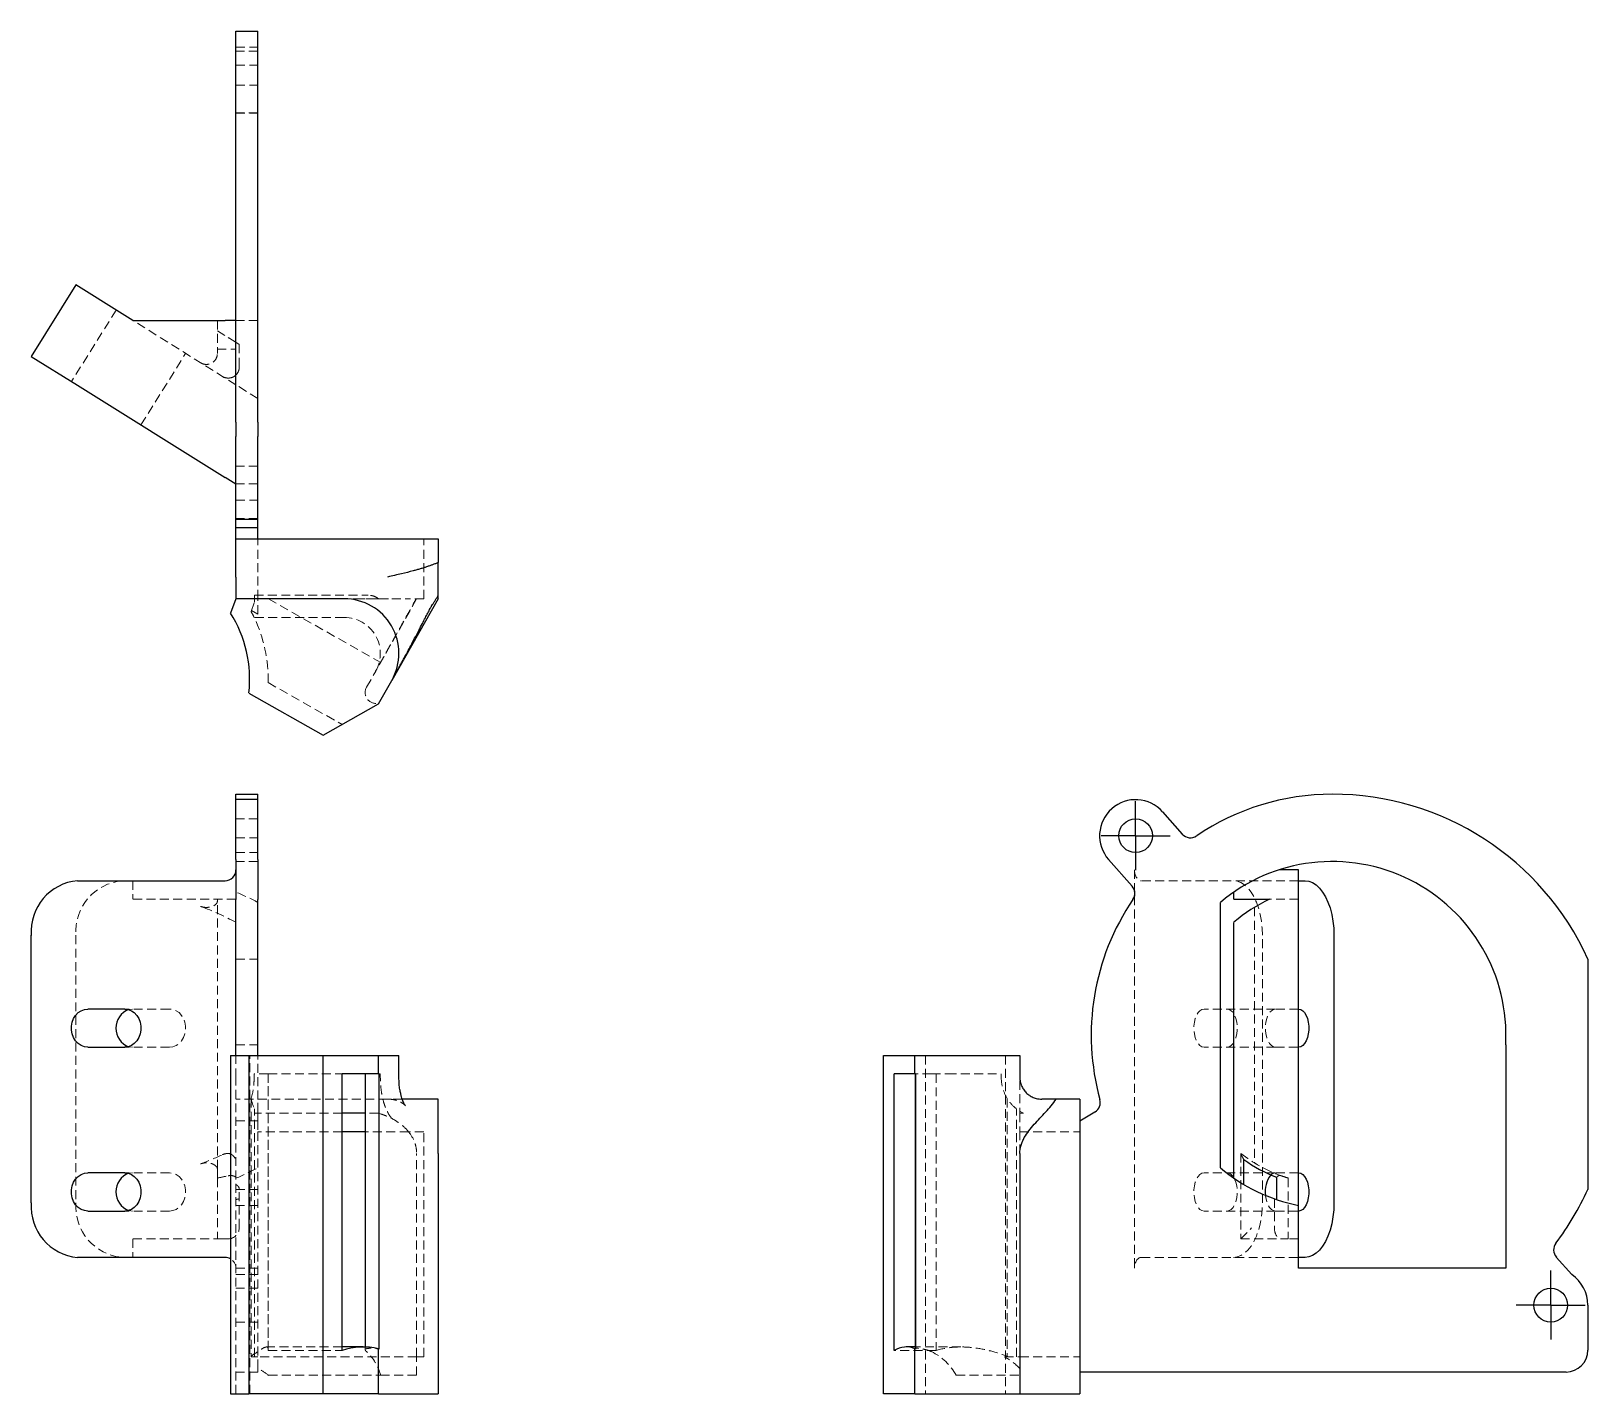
# Model space of a CAD drawing. Header units: millimetres. Extents: x 52 to 273, y 14 to 208.
import ezdxf

# ---------------------------------------------------------------- set-up
doc = ezdxf.new("R2010")
doc.units = ezdxf.units.MM
doc.linetypes.add('HIDDEN', pattern=[1.905, 1.27, -0.635])
doc.layers.add('10', color=7, linetype='Continuous')

# ---------------------------------------------------------------- blocks, each defined once
blk = doc.blocks.new('SW_CENTERMARKSYMBOL_0')
at = {"layer": '10', "color": 0}
for p, q in [((0, 2.5), (0, 4.9)), ((0, 0), (0, 2.5)), ((-2.5, 0), (-4.9, 0)), ((0, 0), (-2.5, 0)), ((0, 0), (0, -2.5)), ((0, 0), (2.5, 0)), ((2.5, 0), (4.9, 0)), ((0, -2.5), (0, -4.9))]:
    blk.add_line(p, q, dxfattribs=at)
blk = doc.blocks.new('SW_CENTERMARKSYMBOL_1')
at = {"layer": '10', "color": 0}
for p, q in [((0, 2.5), (0, 4.9)), ((0, 0), (0, 2.5)), ((-2.5, 0), (-4.9, 0)), ((0, 0), (-2.5, 0)), ((0, 0), (0, -2.5)), ((0, 0), (2.5, 0)), ((2.5, 0), (4.9, 0)), ((0, -2.5), (0, -4.9))]:
    blk.add_line(p, q, dxfattribs=at)

msp = doc.modelspace()

# ---------------------------------------------------------------- linework, layer by layer
at = {"color": 7, "linetype": 'Continuous', "lineweight": 25}
for p, q in [((81.05, 208), (84.15, 208)), ((81.05, 171.71), (81.05, 208)), ((84.15, 171.71), (84.15, 208)), ((58.34, 171.95), (51.99, 161.79)), ((64.92, 167.84), (58.34, 171.95)), ((81.05, 152.45), (81.05, 171.71)), ((84.15, 152.45), (84.15, 171.71)), ((66.42, 166.9), (64.92, 167.84)), ((66.42, 166.9), (79.5, 166.9)), ((81.05, 166.9), (79.5, 166.9)), ((51.99, 161.79), (58.57, 157.68)), ((58.57, 157.68), (79.5, 144.6)), ((81.05, 152.45), (81.05, 150.42)), ((81.05, 147.62), (81.05, 150.42)), ((84.15, 152.45), (84.15, 150.42)), ((84.15, 147.62), (84.15, 150.42)), ((81.05, 138.67), (81.05, 147.62)), ((84.15, 138.67), (84.15, 147.62)), ((81.05, 143.63), (79.5, 144.6)), ((81.05, 138.67), (84.15, 138.67)), ((81.05, 137.48), (81.05, 138.67)), ((81.05, 137.48), (84.15, 137.48)), ((81.05, 135.88), (81.05, 137.48)), ((84.15, 137.48), (84.15, 138.67)), ((84.15, 135.88), (84.15, 137.48)), ((81.05, 135.88), (109.74, 135.88)), ((81.05, 130.45), (81.05, 135.88)), ((109.74, 135.88), (109.74, 132.5)), ((81.05, 130.45), (81.05, 127.34)), ((81.05, 127.34), (80.29, 125.33)), ((96.43, 127.34), (81.05, 127.34)), ((109.74, 127.34), (103.18, 115.77)), ((101.3, 112.45), (103.18, 115.77)), ((103.46, 116.25), (103.5, 116.33)), ((82.9, 113.97), (93.43, 108)), ((93.43, 108), (101.3, 112.45)), ((81.05, 99.6), (84.15, 99.6)), ((81.05, 98.82), (81.05, 99.6)), ((84.15, 98.82), (84.15, 99.6)), ((84.15, 98.82), (81.05, 98.82)), ((81.05, 90.31), (81.05, 98.82)), ((84.15, 90.31), (84.15, 98.82)), ((212.62, 97.09), (215.42, 93.92)), ((81.05, 90.31), (81.05, 86.53)), ((84.15, 90.31), (84.15, 86.53)), ((204.95, 90.31), (208.29, 86.53)), ((231.9, 88.85), (229.19, 88.85)), ((231.9, 41.18), (231.9, 88.85)), ((58.57, 87.3), (79.5, 87.3)), ((81.05, 86.53), (81.05, 85.89)), ((84.15, 86.53), (84.15, 84.63)), ((231.9, 87.3), (232.84, 87.3)), ((81.05, 85.89), (81.05, 85.11)), ((81.05, 85.11), (81.05, 84.63)), ((81.05, 62.49), (81.05, 84.63)), ((84.15, 62.49), (84.15, 84.63)), ((208.63, 85.89), (208.63, 85.11)), ((220.81, 84.23), (220.81, 46.51)), ((222.75, 84.67), (222.75, 85.7)), ((222.75, 84.67), (227.81, 84.67)), ((222.75, 45.03), (222.75, 81.39)), ((51.99, 41.55), (51.99, 79.55)), ((236.95, 79.55), (236.95, 41.55)), ((273, 76.16), (273, 43.46)), ((65.27, 69.08), (60.01, 69.08)), ((231.94, 69.08), (231.9, 69.08)), ((60.01, 63.65), (65.27, 63.65)), ((80.29, 62.49), (80.29, 14.4)), ((80.29, 62.49), (82.9, 62.49)), ((82.9, 62.49), (82.9, 14.4)), ((82.9, 62.49), (93.43, 62.49)), ((93.43, 14.4), (93.43, 62.49)), ((93.43, 62.49), (101.3, 62.49)), ((101.3, 59.85), (101.3, 62.49)), ((101.3, 62.49), (103.18, 62.49)), ((103.18, 62.49), (104.19, 62.49)), ((104.19, 59.38), (104.19, 62.49)), ((173, 14.4), (173, 62.49)), ((173, 62.49), (177.45, 62.49)), ((177.45, 59.85), (177.45, 62.49)), ((177.45, 62.49), (180.77, 62.49)), ((180.77, 62.49), (192.34, 62.49)), ((192.34, 62.49), (192.34, 59.38)), ((231.9, 63.65), (231.94, 63.65)), ((261.33, 63.97), (261.33, 32.24)), ((101.3, 59.85), (96.11, 59.85)), ((96.11, 20.57), (96.11, 59.85)), ((99.4, 59.85), (99.4, 21.07)), ((101.35, 59.85), (101.3, 59.85)), ((101.35, 59.85), (101.35, 20.78)), ((174.51, 20.57), (174.51, 59.85)), ((177.45, 59.85), (174.51, 59.85)), ((177.54, 59.85), (177.45, 59.85)), ((177.49, 59.85), (177.49, 20.84)), ((177.54, 59.85), (177.54, 20.78)), ((200.88, 56.28), (197.5, 56.28)), ((200.88, 56.28), (200.88, 14.4)), ((99.4, 54.27), (96.11, 54.27)), ((200.88, 53.18), (203.02, 54.46)), ((99.4, 51.63), (96.11, 51.63)), ((109.74, 48.55), (109.74, 14.4)), ((192.34, 48.55), (192.34, 14.4)), ((224.15, 44.14), (224.15, 47.68)), ((65.27, 45.81), (60.01, 45.81)), ((228.79, 45.17), (228.79, 42.01)), ((231.94, 45.81), (231.9, 45.81)), ((60.01, 40.38), (65.27, 40.38)), ((231.9, 32.24), (231.9, 41.18)), ((231.9, 40.38), (231.94, 40.38)), ((79.5, 33.79), (58.57, 33.79)), ((232.84, 33.79), (231.9, 33.79)), ((270.72, 31.35), (268.52, 33.83)), ((261.33, 32.24), (231.9, 32.24)), ((273, 27.01), (273, 20.61)), ((99.1, 21.07), (96.11, 21.07)), ((101.3, 14.4), (101.3, 20.8)), ((177.49, 21.07), (176.21, 21.07)), ((177.45, 14.4), (177.45, 20.8)), ((177.5, 20.84), (177.54, 20.78)), ((269.9, 17.51), (200.88, 17.51)), ((80.29, 14.4), (82.9, 14.4)), ((93.43, 14.4), (82.9, 14.4)), ((101.3, 14.4), (93.43, 14.4)), ((101.3, 14.4), (109.74, 14.4)), ((177.45, 14.4), (173, 14.4)), ((177.45, 14.4), (192.34, 14.4)), ((192.34, 14.4), (200.88, 14.4))]:
    msp.add_line(p, q, dxfattribs=at)
at = {"color": 7, "linetype": 'HIDDEN', "lineweight": 18}
for p, q in [((81.05, 205.72), (84.15, 205.72)), ((84.15, 205.13), (81.05, 205.13)), ((81.05, 203.14), (84.15, 203.14)), ((81.05, 200.32), (84.15, 200.32)), ((84.15, 196.37), (81.05, 196.37)), ((81.05, 196.33), (84.15, 196.33)), ((64.05, 168.38), (57.7, 158.22)), ((81.05, 157.75), (66.42, 166.9)), ((78.41, 166.9), (78.41, 162.81)), ((84.15, 166.9), (81.05, 166.9)), ((78.41, 165.44), (79.96, 164.47)), ((81.05, 163.79), (81.52, 163.5)), ((67.57, 152.06), (73.91, 162.21)), ((78.41, 162.81), (81.05, 162.81)), ((78.41, 162.81), (78.41, 162.2)), ((81.52, 163.5), (81.52, 160.26)), ((84.15, 155.81), (81.05, 157.75)), ((84.15, 146.19), (81.05, 146.19)), ((84.15, 143.68), (81.05, 143.68)), ((81.05, 141.38), (84.15, 141.38)), ((84.15, 138.78), (81.05, 138.78)), ((84.15, 127.34), (84.15, 135.88)), ((107.73, 127.34), (107.73, 135.88)), ((83.2, 125.57), (83.69, 126.87)), ((83.69, 127.85), (99.81, 127.85)), ((83.69, 127.85), (83.69, 126.87)), ((101.29, 127.34), (83.69, 127.34)), ((84.15, 125.16), (84.15, 127.34)), ((85.67, 127.34), (101.6, 118.32)), ((102.71, 127.34), (96.43, 127.34)), ((106.71, 127.34), (100.89, 117.07)), ((107.73, 127.34), (105.57, 127.34)), ((84.15, 125.16), (83.24, 125.68)), ((96.43, 124.71), (83.63, 124.71)), ((85.63, 115.45), (96.11, 109.51)), ((99.6, 114.8), (100.89, 117.07)), ((84.15, 96.11), (81.05, 96.11)), ((81.05, 93.4), (84.15, 93.4)), ((81.05, 91.3), (84.15, 91.3)), ((84.15, 90.03), (81.05, 90.03)), ((208.63, 88.85), (208.63, 85.89)), ((66.42, 87.3), (66.42, 84.67)), ((231.9, 87.3), (209.6, 87.3)), ((231.9, 87.3), (231.9, 87.3)), ((81.05, 84.67), (66.42, 84.67)), ((78.41, 84.67), (78.41, 84.37)), ((78.41, 46.36), (78.41, 84.37)), ((208.63, 85.11), (208.63, 32.24)), ((231.9, 84.67), (227.81, 84.67)), ((231.9, 84.67), (231.9, 84.67)), ((225.65, 83.52), (225.65, 47.21)), ((58.34, 79.55), (58.34, 41.55)), ((226.79, 41.55), (226.79, 79.55)), ((81.05, 76.16), (84.15, 76.16)), ((71.61, 69.08), (65.27, 69.08)), ((228.65, 69.08), (218.5, 69.08)), ((231.9, 69.08), (228.65, 69.08)), ((71.61, 63.65), (65.27, 63.65)), ((81.05, 63.97), (84.15, 63.97)), ((81.05, 59.38), (81.05, 62.49)), ((83, 14.4), (83, 62.49)), ((84.15, 56.21), (84.15, 62.49)), ((178.97, 62.49), (178.97, 14.4)), ((190.33, 62.49), (190.33, 14.4)), ((228.65, 63.65), (218.5, 63.65)), ((228.65, 63.65), (231.9, 63.65)), ((261.33, 63.97), (261.33, 63.97)), ((83.63, 59.85), (83.63, 59.38)), ((85.63, 59.85), (83.63, 59.85)), ((85.63, 59.85), (96.11, 59.85)), ((85.63, 59.85), (85.63, 20.57)), ((85.64, 20.66), (85.64, 59.85)), ((101.35, 59.85), (101.55, 59.85)), ((101.55, 59.38), (101.55, 59.85)), ((179.8, 59.85), (177.54, 59.85)), ((179.8, 59.85), (182.07, 59.85)), ((180.45, 59.85), (180.45, 20.57)), ((182.07, 59.85), (189.71, 59.85)), ((189.71, 59.38), (189.71, 59.85)), ((81.05, 14.4), (81.05, 59.38)), ((192.34, 53.79), (192.34, 59.38)), ((102.59, 56.28), (81.05, 56.28)), ((83.2, 56.37), (83.2, 19.75)), ((84.15, 54.46), (84.15, 56.21)), ((190.57, 56.37), (190.57, 19.75)), ((81.05, 53.18), (84.15, 53.18)), ((83.69, 19.68), (83.69, 54.9)), ((96.11, 54.27), (83.69, 54.27)), ((84.15, 53.18), (84.15, 54.46)), ((84.15, 53.18), (84.15, 51.63)), ((101.29, 54.27), (99.4, 54.27)), ((191.87, 19.68), (191.87, 54.9)), ((96.11, 51.63), (84.15, 51.63)), ((84.15, 51.63), (84.15, 19.68)), ((105.57, 51.63), (99.4, 51.63)), ((107.73, 51.63), (105.57, 51.63)), ((107.73, 19.68), (107.73, 51.63)), ((192.34, 51.63), (200.88, 51.63)), ((192.34, 48.55), (192.34, 51.63)), ((106.71, 19.68), (106.71, 48.54)), ((223.71, 48.56), (223.71, 36.43)), ((71.61, 45.81), (65.27, 45.81)), ((78.41, 46.36), (78.41, 45.06)), ((78.41, 45.06), (78.41, 36.43)), ((228.65, 45.81), (218.5, 45.81)), ((231.9, 45.81), (228.65, 45.81)), ((230.44, 45.06), (230.44, 36.43)), ((81.05, 43.46), (84.15, 43.46)), ((81.52, 37.98), (81.52, 43.52)), ((228.5, 42.11), (228.5, 37.98)), ((71.61, 40.38), (65.27, 40.38)), ((84.15, 41.18), (81.05, 41.18)), ((228.65, 40.38), (218.5, 40.38)), ((228.65, 40.38), (231.9, 40.38)), ((231.9, 41.18), (231.9, 41.18)), ((223.71, 36.43), (225.26, 37.98)), ((79.14, 36.43), (66.42, 36.43)), ((66.42, 36.43), (66.42, 33.79)), ((79.14, 36.43), (79.96, 36.43)), ((223.71, 36.43), (229.47, 36.43)), ((229.47, 36.43), (230.44, 36.43)), ((231.9, 36.43), (230.44, 36.43)), ((231.9, 36.43), (231.9, 36.43)), ((209.6, 33.79), (231.9, 33.79)), ((231.9, 33.79), (231.9, 33.79)), ((81.05, 32.24), (84.15, 32.24)), ((81.05, 31.35), (84.15, 31.35)), ((231.9, 32.24), (231.9, 32.24)), ((261.33, 32.24), (261.33, 32.24)), ((84.15, 29.41), (81.05, 29.41)), ((81.05, 24.6), (84.15, 24.6)), ((96.11, 21.07), (85.4, 21.07)), ((85.63, 20.57), (85.62, 20.66)), ((85.63, 20.57), (96.11, 20.57)), ((99.4, 21.07), (99.4, 20.67)), ((180.45, 20.57), (174.51, 20.57)), ((183.97, 21.07), (177.49, 21.07)), ((84.15, 19.68), (83.24, 19.68)), ((84.15, 18.04), (84.15, 19.68)), ((106.71, 19.68), (84.15, 19.68)), ((84.15, 18.04), (84.15, 17.51)), ((106.71, 17.04), (106.71, 19.68)), ((107.73, 19.68), (106.71, 19.68)), ((190.16, 19.68), (192.34, 19.68)), ((192.34, 19.68), (200.88, 19.68)), ((84.15, 17.51), (81.05, 17.51)), ((85.67, 17.04), (101.6, 17.04)), ((101.6, 17.04), (106.71, 17.04)), ((183.32, 17.04), (192.34, 17.04))]:
    msp.add_line(p, q, dxfattribs=at)
at = {"color": 7, "linetype": 'HIDDEN', "lineweight": 18, "flags": 128}
for points in [[(226.79, 79.55), (226.76, 80.56), (226.65, 81.56), (226.48, 82.52), (226.24, 83.43), (225.94, 84.27), (225.59, 85.03), (225.18, 85.7), (224.74, 86.26), (224.25, 86.71), (223.75, 87.04), (223.22, 87.24), (222.68, 87.3)], [(66.35, 69.08), (65.87, 69.02), (65.81, 69)], [(71.61, 63.65), (72.09, 63.71), (72.55, 63.88), (72.97, 64.17), (73.32, 64.55), (73.61, 65.01), (73.8, 65.53), (73.9, 66.08), (73.9, 66.65), (73.8, 67.2), (73.61, 67.72), (73.32, 68.18), (72.97, 68.56), (72.55, 68.84), (72.09, 69.02), (71.61, 69.08)], [(218.5, 69.08), (218.2, 69.02), (217.91, 68.84), (217.65, 68.56), (217.43, 68.18), (217.25, 67.72), (217.13, 67.2), (217.06, 66.65), (217.06, 66.08), (217.13, 65.53), (217.25, 65.01), (217.43, 64.55), (217.65, 64.17), (217.91, 63.88), (218.2, 63.71), (218.5, 63.65)], [(221.78, 63.65), (222.08, 63.71), (222.37, 63.88), (222.63, 64.17), (222.85, 64.55), (223.03, 65.01), (223.15, 65.53), (223.21, 66.08), (223.21, 66.65), (223.15, 67.2), (223.03, 67.72), (222.85, 68.18), (222.63, 68.56), (222.37, 68.84), (222.08, 69.02), (221.78, 69.08)], [(228.65, 63.65), (228.35, 63.71), (228.06, 63.88), (227.8, 64.17), (227.58, 64.55), (227.4, 65.01), (227.28, 65.53), (227.22, 66.08), (227.22, 66.65), (227.28, 67.2), (227.4, 67.72), (227.58, 68.18), (227.8, 68.56), (228.06, 68.84), (228.35, 69.02), (228.65, 69.08)], [(65.81, 63.73), (65.87, 63.71), (66.35, 63.65)], [(66.35, 45.81), (65.87, 45.75), (65.81, 45.74)], [(71.61, 40.38), (72.09, 40.44), (72.55, 40.62), (72.97, 40.9), (73.32, 41.28), (73.61, 41.74), (73.8, 42.26), (73.9, 42.81), (73.9, 43.38), (73.8, 43.94), (73.61, 44.46), (73.32, 44.91), (72.97, 45.29), (72.55, 45.58), (72.09, 45.75), (71.61, 45.81)], [(218.5, 45.81), (218.2, 45.75), (217.91, 45.58), (217.65, 45.29), (217.43, 44.91), (217.25, 44.46), (217.13, 43.94), (217.06, 43.38), (217.06, 42.81), (217.13, 42.26), (217.25, 41.74), (217.43, 41.28), (217.65, 40.9), (217.91, 40.62), (218.2, 40.44), (218.5, 40.38)], [(221.78, 40.38), (222.08, 40.44), (222.37, 40.62), (222.63, 40.9), (222.85, 41.28), (223.03, 41.74), (223.15, 42.26), (223.21, 42.81), (223.21, 43.38), (223.15, 43.94), (223.03, 44.46), (222.85, 44.91), (222.63, 45.29), (222.37, 45.58), (222.08, 45.75), (221.78, 45.81)], [(228.65, 40.38), (228.35, 40.44), (228.06, 40.62), (227.8, 40.9), (227.58, 41.28), (227.4, 41.74), (227.28, 42.26), (227.24, 42.6)], [(65.81, 40.46), (65.87, 40.44), (66.35, 40.38)], [(222.68, 33.79), (223.22, 33.86), (223.75, 34.06), (224.25, 34.38), (224.74, 34.83), (225.18, 35.39), (225.59, 36.06), (225.94, 36.83), (226.24, 37.67), (226.48, 38.58), (226.65, 39.54), (226.76, 40.54), (226.79, 41.55)]]:
    msp.add_lwpolyline(points, dxfattribs=at)
at = {"color": 7, "linetype": 'Continuous', "lineweight": 25, "flags": 128}
for points in [[(232.84, 87.3), (233.37, 87.24), (233.9, 87.04), (234.41, 86.71), (234.89, 86.26), (235.34, 85.7), (235.74, 85.03), (236.1, 84.27), (236.4, 83.43), (236.63, 82.52), (236.81, 81.56), (236.91, 80.56), (236.95, 79.55)], [(60.01, 63.65), (59.53, 63.71), (59.07, 63.88), (58.65, 64.17), (58.29, 64.55), (58.01, 65.01), (57.82, 65.53), (57.72, 66.08), (57.72, 66.65), (57.82, 67.2), (58.01, 67.72), (58.29, 68.18), (58.65, 68.56), (59.07, 68.84), (59.53, 69.02), (60.01, 69.08)], [(65.27, 69.08), (65.74, 69.02), (66.2, 68.84), (66.62, 68.56), (66.98, 68.18), (67.26, 67.72), (67.46, 67.2), (67.56, 66.65), (67.56, 66.08), (67.46, 65.53), (67.26, 65.01), (66.98, 64.55), (66.62, 64.17), (66.2, 63.88), (65.74, 63.71), (65.27, 63.65)], [(231.94, 69.08), (232.24, 69.02), (232.52, 68.84), (232.78, 68.56), (233.01, 68.18), (233.18, 67.72), (233.31, 67.2), (233.37, 66.65), (233.37, 66.08), (233.31, 65.53), (233.18, 65.01), (233.01, 64.55), (232.78, 64.17), (232.52, 63.88), (232.24, 63.71), (231.94, 63.65)], [(60.01, 40.38), (59.53, 40.44), (59.07, 40.62), (58.65, 40.9), (58.29, 41.28), (58.01, 41.74), (57.82, 42.26), (57.72, 42.81), (57.72, 43.38), (57.82, 43.94), (58.01, 44.46), (58.29, 44.91), (58.65, 45.29), (59.07, 45.58), (59.53, 45.75), (60.01, 45.81)], [(65.27, 45.81), (65.74, 45.75), (66.2, 45.58), (66.62, 45.29), (66.98, 44.91), (67.26, 44.46), (67.46, 43.94), (67.56, 43.38), (67.56, 42.81), (67.46, 42.26), (67.26, 41.74), (66.98, 41.28), (66.62, 40.9), (66.2, 40.62), (65.74, 40.44), (65.27, 40.38)], [(231.94, 45.81), (232.24, 45.75), (232.52, 45.58), (232.78, 45.29), (233.01, 44.91), (233.18, 44.46), (233.31, 43.94), (233.37, 43.38), (233.37, 42.81), (233.31, 42.26), (233.18, 41.74), (233.01, 41.28), (232.78, 40.9), (232.52, 40.62), (232.24, 40.44), (231.94, 40.38)], [(236.95, 41.55), (236.91, 40.54), (236.81, 39.54), (236.63, 38.58), (236.4, 37.67), (236.1, 36.83), (235.74, 36.06), (235.34, 35.39), (234.89, 34.83), (234.41, 34.38), (233.9, 34.06), (233.37, 33.86), (232.84, 33.79)]]:
    msp.add_lwpolyline(points, dxfattribs=at)
at = {"color": 7, "linetype": 'Continuous', "lineweight": 25}
for centre in [(208.79, 93.7), (267.73, 27.01)]:
    msp.add_circle(centre, 2.4, dxfattribs=at)
for centre, radius, start, end in [((96.43, 119.59), 7.76, 330.4543, 90), ((65.03, 115.85), 17.97, 354.0036, 31.8391), ((236.71, 65.37), 34.23, 90, 124.2228), ((236.73, 59.81), 39.78, 24.269, 90.0375), ((208.79, 93.7), 5.12, 41.4677, 221.4677), ((216.58, 94.95), 1.55, 221.4677, 304.2228), ((79.5, 88.85), 1.55, 270, 0), ((236.71, 65.37), 24.66, 356.7463, 130.122), ((59.21, 80.09), 7.24, 95.0897, 184.3145), ((207.13, 85.5), 1.55, 325.7499, 41.4677), ((236.71, 65.37), 34.23, 145.7499, 195.5154), ((236.71, 65.37), 21.25, 114.735, 131.0456), ((66.83, 66.36), 2.83, 111.1455, 248.8545), ((202.23, 55.8), 1.55, 300.8593, 15.5154), ((236.71, 65.37), 24.66, 229.878, 258.7571), ((236.71, 65.37), 21.69, 234.6408, 248.5929), ((66.83, 43.1), 2.83, 111.1455, 248.8545), ((230.86, 43.22), 3.67, 141.4546, 189.7172), ((236.73, 59.81), 39.78, 322.8698, 335.731), ((59.21, 41), 7.24, 175.6855, 264.9103), ((269.69, 34.86), 1.55, 142.8698, 221.4677), ((79.5, 32.24), 1.55, 59.1621, 90), ((267.73, 27.01), 5.27, 0, 55.3983), ((100.02, 18.3), 2.81, 61.6966, 62.8028), ((175.52, 14.18), 6.9, 73.0265, 73.7617), ((269.9, 20.61), 3.1, 270, 0)]:
    msp.add_arc(centre, radius, start, end, dxfattribs=at)
at = {"color": 7, "linetype": 'HIDDEN', "lineweight": 18}
for centre, radius, start, end in [((65.03, 115.85), 20.61, 358.9022, 25.4639), ((96.43, 119.59), 5.12, 330.4543, 90), ((100.95, 114.04), 1.55, 150.4543, 284.8813), ((65.56, 80.09), 7.24, 95.0897, 184.3145), ((236.71, 65.37), 21.25, 232.2917, 250.0821), ((228.7, 44.82), 0.994, 93.1847, 136.5084), ((236.71, 65.37), 21.25, 250.0821, 252.8393), ((65.56, 41), 7.24, 175.6855, 264.9103), ((79.96, 37.98), 1.55, 270, 0), ((79.5, 32.24), 1.55, 0, 59.1621), ((94.58, 15.15), 7.27, 15.0572, 46.2654), ((176.25, 13.17), 8.06, 28.7086, 63.8618)]:
    msp.add_arc(centre, radius, start, end, dxfattribs=at)
for centre, major_axis, ratio, start_param, end_param in [((209.6, 88.85), (0, 1.55), 0.625, 1.570796, 3.141593), ((58.72, 65.37), (39.46, 0), 0.625, 0.870535, 0.969392), ((58.72, 65.37), (34, 0), 0.625, 0.854415, 1.036418), ((85.03, 59.38), (0, 5.74), 0.374913, 2.124868, 2.467948), ((58.72, 65.37), (34, 0), 0.625, 5.246767, 5.356574), ((58.72, 65.37), (39.46, 0), 0.625, 5.313794, 5.41265), ((68.38, 65.37), (34, 0), 0.625, 5.0119, 5.060022), ((68.38, 65.37), (39.46, 0), 0.625, 5.039229, 5.051707), ((229.47, 37.98), (0, 1.55), 0.625, 1.570796, 3.141593), ((209.6, 32.24), (0, 1.55), 0.625, 0, 1.570796), ((81.55, 12.23), (0, 8.84), 0.355422, 5.713564, 5.728944), ((70.63, 12.23), (17.93, 0), 0.493117, 0.57503, 0.716033), ((184.68, 12.23), (-10.16, 0), 0.869963, 3.857626, 4.142768), ((186.16, 12.23), (0, 8.84), 0.948012, 5.713564, 5.728944)]:
    msp.add_ellipse(centre, major_axis=major_axis, ratio=ratio, start_param=start_param, end_param=end_param, dxfattribs=at)
at = {"color": 7, "linetype": 'Continuous', "lineweight": 25}
for centre, major_axis, ratio, start_param, end_param in [((99.1, 12.23), (8.97, 0), 0.98513, 1.322643, 1.910633), ((176.21, 12.23), (0, 8.84), 0.574093, 6.035032, 6.623022)]:
    msp.add_ellipse(centre, major_axis=major_axis, ratio=ratio, start_param=start_param, end_param=end_param, dxfattribs=at)
at = {"color": 7, "linetype": 'HIDDEN', "lineweight": 18}
for points, knots in [([(79.96, 164.47), (80.15, 164.35), (80.34, 164.23), (80.62, 164.06), (80.71, 164), (80.89, 163.89), (80.97, 163.84), (81.05, 163.79)], [0, 0, 0, 0, 0.5, 0.5, 0.75, 0.75, 1, 1, 1, 1]), ([(76.04, 160.88), (76.16, 160.81), (76.29, 160.75), (76.56, 160.67), (76.71, 160.65), (77.14, 160.65), (77.43, 160.73), (77.91, 161.02), (78.1, 161.22), (78.28, 161.57), (78.33, 161.69), (78.4, 161.94), (78.41, 162.07), (78.41, 162.2)], [0, 0, 0, 0, 0.125, 0.125, 0.25, 0.25, 0.5, 0.5, 0.75, 0.75, 0.875, 0.875, 1, 1, 1, 1]), ([(79.96, 158.71), (80.09, 158.71), (80.22, 158.73), (80.45, 158.78), (80.55, 158.82), (80.81, 158.94), (80.94, 159.04), (81.05, 159.15)], [0, 0, 0, 0, 0.25, 0.25, 0.5, 0.5, 1, 1, 1, 1]), ([(81.52, 160.26), (81.52, 160.05), (81.48, 159.85), (81.32, 159.47), (81.2, 159.3), (81.05, 159.15)], [0, 0, 0, 0, 0.5, 0.5, 1, 1, 1, 1]), ([(79.14, 158.94), (79.26, 158.87), (79.39, 158.81), (79.67, 158.73), (79.81, 158.71), (79.96, 158.71)], [0, 0, 0, 0, 0.5, 0.5, 1, 1, 1, 1]), ([(101.29, 127.34), (101.09, 127.52), (100.85, 127.66), (100.34, 127.82), (100.07, 127.85), (99.81, 127.85)], [0, 0, 0, 0, 0.5, 0.5, 1, 1, 1, 1]), ([(101.29, 127.34), (101.7, 127.34), (102.1, 127.34), (102.88, 127.34), (103.26, 127.34), (103.99, 127.34), (104.34, 127.34), (105, 127.34), (105.3, 127.34), (105.57, 127.34)], [0, 0, 0, 0, 0.25, 0.25, 0.5, 0.5, 0.75, 0.75, 1, 1, 1, 1]), ([(101.46, 118.08), (101.58, 118.29), (101.85, 118.77), (102.31, 119.61), (102.8, 120.48), (103.29, 121.34), (103.89, 122.42), (104.56, 123.61), (105.26, 124.88), (105.93, 126.09), (106.4, 126.93), (106.62, 127.34)], [0, 0, 0, 0, 0.0980891, 0.2184094, 0.3217894, 0.4136521, 0.5253867, 0.6630873, 0.7694537, 0.8871931, 1, 1, 1, 1]), ([(83.2, 125.57), (83.35, 125.29), (83.45, 125.08), (83.56, 124.86), (83.59, 124.8), (83.62, 124.73), (83.63, 124.71), (83.63, 124.71)], [0, 0, 0, 0, 0.5, 0.5, 0.75, 0.75, 1, 1, 1, 1]), ([(76.04, 83.65), (76.16, 83.61), (76.29, 83.58), (76.56, 83.53), (76.71, 83.51), (77.14, 83.51), (77.43, 83.56), (77.91, 83.73), (78.1, 83.85), (78.28, 84.04), (78.33, 84.11), (78.4, 84.24), (78.41, 84.31), (78.41, 84.37)], [0, 0, 0, 0, 0.125, 0.125, 0.25, 0.25, 0.5, 0.5, 0.75, 0.75, 0.875, 0.875, 1, 1, 1, 1]), ([(225.88, 83.65), (225.81, 83.61), (225.67, 83.53), (225.66, 83.52), (225.66, 83.52)], [0, 0, 0, 0, 0.539933, 1, 1, 1, 1]), ([(83.2, 56.37), (83.35, 56.81), (83.45, 57.28), (83.56, 58.05), (83.59, 58.32), (83.62, 58.85), (83.63, 59.11), (83.63, 59.38)], [0, 0, 0, 0, 0.5, 0.5, 0.75, 0.75, 1, 1, 1, 1]), ([(103.23, 53.5), (103.23, 53.5), (103.25, 53.49), (103.2, 53.53), (103.09, 53.64), (102.84, 53.96), (102.62, 54.35), (102.47, 54.66), (102.33, 54.97), (102.19, 55.33), (102.01, 55.88), (101.8, 56.71), (101.65, 57.65), (101.57, 58.58), (101.56, 59.11), (101.55, 59.38)], [0, 0, 0, 0, 0.009184, 0.0699992, 0.2038719, 0.3420331, 0.4098962, 0.4699223, 0.5211093, 0.5654518, 0.6306806, 0.7250855, 0.8476891, 0.9199346, 1, 1, 1, 1]), ([(189.71, 59.38), (189.71, 58.86), (189.78, 58.33), (190.07, 57.32), (190.28, 56.83), (190.83, 55.93), (191.17, 55.52), (191.94, 54.81), (192.38, 54.5), (192.85, 54.27)], [0, 0, 0, 0, 0.25, 0.25, 0.5, 0.5, 0.75, 0.75, 1, 1, 1, 1]), ([(104.66, 56.28), (104.43, 56.28), (103.74, 56.28), (103.05, 56.28), (102.59, 56.28)], [0, 0, 0, 0, 0.326503, 1, 1, 1, 1]), ([(102.59, 56.28), (102.79, 56.27), (103.16, 56.26), (103.68, 56.15), (104.08, 56.01), (104.42, 55.86), (104.75, 55.67), (104.99, 55.48), (105.09, 55.37), (105.1, 55.35), (105.1, 55.35)], [0, 0, 0, 0, 0.157503, 0.292108, 0.39458, 0.48932, 0.634763, 0.78513, 0.922521, 1, 1, 1, 1]), ([(101.29, 54.27), (101.7, 54.15), (102.1, 54.01), (102.88, 53.69), (103.26, 53.5), (103.99, 53.06), (104.34, 52.81), (105, 52.27), (105.3, 51.96), (105.57, 51.63)], [0, 0, 0, 0, 0.25, 0.25, 0.5, 0.5, 0.75, 0.75, 1, 1, 1, 1]), ([(192.34, 54.27), (192.52, 54.27), (192.66, 54.27), (192.82, 54.27), (192.85, 54.27), (192.85, 54.27)], [0, 0, 0, 0, 0.5, 0.5, 1, 1, 1, 1]), ([(192.34, 54.27), (192.34, 54.15), (192.34, 54.01), (192.34, 53.69), (192.34, 53.5), (192.34, 53.06), (192.34, 52.81), (192.34, 52.27), (192.34, 51.96), (192.34, 51.63)], [0, 0, 0, 0, 0.25, 0.25, 0.5, 0.5, 0.75, 0.75, 1, 1, 1, 1]), ([(105.57, 51.63), (105.92, 51.19), (106.21, 50.71), (106.51, 49.92), (106.58, 49.65), (106.69, 49.1), (106.71, 48.83), (106.71, 48.54)], [0, 0, 0, 0, 0.5, 0.5, 0.75, 0.75, 1, 1, 1, 1]), ([(78.41, 46.36), (78.41, 46.43), (78.4, 46.49), (78.33, 46.63), (78.28, 46.69), (78.1, 46.88), (77.91, 47), (77.56, 47.13), (77.42, 47.16), (77.15, 47.21), (77, 47.22), (76.71, 47.22), (76.57, 47.21), (76.29, 47.16), (76.16, 47.12), (76.04, 47.08)], [0, 0, 0, 0, 0.125, 0.125, 0.25, 0.25, 0.5, 0.5, 0.625, 0.625, 0.75, 0.75, 0.875, 0.875, 1, 1, 1, 1]), ([(79.14, 48.38), (79.26, 48.43), (79.39, 48.48), (79.67, 48.54), (79.81, 48.56), (79.96, 48.56)], [0, 0, 0, 0, 0.5, 0.5, 1, 1, 1, 1]), ([(79.96, 48.56), (80.09, 48.56), (80.22, 48.52), (80.45, 48.41), (80.55, 48.33), (80.81, 48.08), (80.94, 47.88), (81.05, 47.68)], [0, 0, 0, 0, 0.25, 0.25, 0.5, 0.5, 1, 1, 1, 1]), ([(223.71, 48.56), (223.71, 48.56), (223.73, 48.52), (223.78, 48.41), (223.82, 48.33), (223.94, 48.08), (224.04, 47.88), (224.15, 47.68)], [0, 0, 0, 0, 0.25, 0.25, 0.5, 0.5, 1, 1, 1, 1]), ([(225.66, 47.21), (225.66, 47.21), (225.67, 47.21), (225.78, 47.14), (225.87, 47.09), (225.88, 47.08)], [0, 0, 0, 0, 0.3854487, 0.8950691, 1, 1, 1, 1]), ([(79.96, 45.39), (80.15, 45.43), (80.34, 45.44), (80.62, 45.39), (80.71, 45.36), (80.89, 45.29), (80.97, 45.23), (81.05, 45.17)], [0, 0, 0, 0, 0.5, 0.5, 0.75, 0.75, 1, 1, 1, 1]), ([(229.47, 45.39), (229.35, 45.43), (229.23, 45.44), (229.06, 45.39), (229, 45.36), (228.89, 45.29), (228.84, 45.23), (228.79, 45.17)], [0, 0, 0, 0, 0.5, 0.5, 0.75, 0.75, 1, 1, 1, 1]), ([(81.52, 43.52), (81.52, 43.63), (81.48, 43.74), (81.32, 43.95), (81.2, 44.05), (81.05, 44.14)], [0, 0, 0, 0, 0.5, 0.5, 1, 1, 1, 1]), ([(85.61, 20.77), (85.61, 20.84), (85.6, 21.05), (85.4, 21.11), (84.96, 20.95), (84.24, 20.48), (83.55, 20), (83.2, 19.75)], [0, 0, 0, 0, 0.085383, 0.273426, 0.504356, 0.741851, 1, 1, 1, 1]), ([(99.6, 20.4), (99.53, 20.46), (99.48, 20.52), (99.41, 20.62), (99.4, 20.66), (99.41, 20.74), (99.44, 20.77), (99.54, 20.82), (99.62, 20.84), (99.89, 20.88), (100.15, 20.89), (100.59, 20.87), (100.74, 20.86), (101.05, 20.83), (101.2, 20.81), (101.35, 20.78)], [0, 0, 0, 0, 0.125, 0.125, 0.25, 0.25, 0.375, 0.375, 0.5, 0.5, 0.75, 0.75, 0.875, 0.875, 1, 1, 1, 1]), ([(179.8, 20.4), (179.69, 20.45), (179.58, 20.5), (179.33, 20.59), (179.2, 20.63), (178.95, 20.7), (178.82, 20.73), (178.56, 20.79), (178.43, 20.81), (178.2, 20.84), (178.09, 20.86), (177.89, 20.88), (177.8, 20.88), (177.66, 20.88), (177.6, 20.88), (177.52, 20.87), (177.49, 20.86), (177.49, 20.85)], [0, 0, 0, 0, 0.125, 0.125, 0.25, 0.25, 0.375, 0.375, 0.5, 0.5, 0.625, 0.625, 0.75, 0.75, 0.875, 0.875, 1, 1, 1, 1]), ([(180.45, 20.57), (181.31, 20.84), (182.19, 20.98), (183.52, 21.07), (183.96, 21.08), (184.85, 21.05), (185.28, 21.02), (186.57, 20.87), (187.4, 20.71), (189.03, 20.29), (189.81, 20.03), (190.57, 19.75)], [0, 0, 0, 0, 0.25, 0.25, 0.375, 0.375, 0.5, 0.5, 0.75, 0.75, 1, 1, 1, 1])]:
    msp.add_open_spline(points, degree=3, knots=knots, dxfattribs=at)
at = {"color": 7, "linetype": 'Continuous', "lineweight": 25}
for points, knots in [([(109.74, 132.5), (109.62, 132.45), (109.36, 132.34), (108.97, 132.19), (108.56, 132.04), (108.12, 131.89), (107.68, 131.75), (107.21, 131.61), (106.71, 131.46), (105.84, 131.22), (104.46, 130.88), (103.25, 130.6), (102.59, 130.45)], [0, 0, 0, 0, 0.0548712, 0.1116118, 0.1703881, 0.2313659, 0.2947064, 0.3605609, 0.4290654, 0.5003353, 0.725532, 1, 1, 1, 1]), ([(109.74, 127.34), (109.74, 127.34), (109.74, 127.41), (109.74, 127.58), (109.74, 127.65), (109.74, 127.8), (109.74, 127.89), (109.74, 128.18), (109.74, 128.4), (109.74, 128.88), (109.74, 129.14), (109.74, 129.93), (109.74, 130.48), (109.74, 131.54), (109.74, 132.06), (109.74, 132.5)], [0, 0, 0, 0, 0.125, 0.125, 0.1875, 0.1875, 0.25, 0.25, 0.375, 0.375, 0.5, 0.5, 0.75, 0.75, 1, 1, 1, 1]), ([(103.56, 116.44), (103.65, 116.59), (103.82, 116.9), (104.14, 117.47), (104.43, 118.01), (104.71, 118.52), (105.02, 119.1), (105.41, 119.82), (105.88, 120.71), (106.43, 121.74), (106.98, 122.81), (107.49, 123.79), (107.92, 124.61), (108.29, 125.33), (108.56, 125.83), (108.72, 126.15), (108.78, 126.25), (108.8, 126.29), (108.8, 126.3), (108.8, 126.3), (108.8, 126.3), (108.8, 126.3), (108.8, 126.3), (108.8, 126.3), (108.8, 126.3), (108.8, 126.3), (108.8, 126.3), (108.81, 126.32), (108.84, 126.36), (108.91, 126.48), (109.06, 126.7), (109.34, 127.14), (109.58, 127.52), (109.74, 127.78), (109.75, 127.8)], [0, 0, 0, 0, 0.066709, 0.141693, 0.199107, 0.244154, 0.297934, 0.362743, 0.438545, 0.525314, 0.614097, 0.690043, 0.752972, 0.802948, 0.853919, 0.868738, 0.876503, 0.877345, 0.877601, 0.877747, 0.877781, 0.877785, 0.877786, 0.877786, 0.877788, 0.877801, 0.877899, 0.878605, 0.881949, 0.887877, 0.90753, 0.937688, 0.994501, 1, 1, 1, 1]), ([(105.1, 55.35), (105.1, 55.35), (105.11, 55.33), (105.06, 55.41), (104.95, 55.59), (104.86, 55.78), (104.79, 55.94), (104.73, 56.07), (104.65, 56.29), (104.55, 56.62), (104.43, 57.08), (104.31, 57.69), (104.21, 58.46), (104.2, 59.06), (104.19, 59.38)], [0, 0, 0, 0, 0.012811, 0.113865, 0.222221, 0.314417, 0.352235, 0.387483, 0.439496, 0.511582, 0.603378, 0.714672, 0.845982, 1, 1, 1, 1]), ([(192.34, 59.38), (192.35, 59.34), (192.35, 59.26), (192.35, 59.14), (192.37, 59.02), (192.38, 58.9), (192.4, 58.78), (192.43, 58.66), (192.46, 58.54), (192.5, 58.43), (192.54, 58.31), (192.6, 58.14), (192.71, 57.92), (192.86, 57.66), (193.05, 57.41), (193.32, 57.11), (193.73, 56.78), (194.16, 56.55), (194.54, 56.41), (194.82, 56.34), (195.13, 56.29), (195.33, 56.29), (195.45, 56.28)], [0, 0, 0, 0, 0.014816, 0.02976, 0.044919, 0.060376, 0.076211, 0.092495, 0.109296, 0.126676, 0.14469, 0.163386, 0.210821, 0.263565, 0.321965, 0.386281, 0.516237, 0.67392, 0.748921, 0.834442, 0.903176, 1, 1, 1, 1]), ([(109.74, 56.28), (109.45, 56.28), (108.82, 56.28), (107.83, 56.28), (106.85, 56.28), (105.93, 56.28), (105.22, 56.28), (104.8, 56.28), (104.66, 56.28)], [0, 0, 0, 0, 0.181265, 0.377369, 0.588617, 0.758447, 0.91676, 1, 1, 1, 1]), ([(109.74, 48.55), (109.74, 48.95), (109.74, 49.34), (109.74, 49.91), (109.74, 50.1), (109.74, 50.46), (109.74, 50.63), (109.74, 51.15), (109.74, 51.47), (109.74, 52.1), (109.74, 52.4), (109.74, 53.29), (109.74, 53.86), (109.74, 55.03), (109.74, 55.62), (109.74, 56.28)], [0, 0, 0, 0, 0.125, 0.125, 0.1875, 0.1875, 0.25, 0.25, 0.375, 0.375, 0.5, 0.5, 0.75, 0.75, 1, 1, 1, 1]), ([(192.34, 48.55), (192.34, 48.95), (192.41, 49.34), (192.58, 49.91), (192.65, 50.1), (192.8, 50.46), (192.89, 50.63), (193.18, 51.15), (193.4, 51.47), (193.88, 52.1), (194.14, 52.4), (194.93, 53.29), (195.48, 53.86), (196.54, 55.03), (197.06, 55.62), (197.5, 56.28)], [0, 0, 0, 0, 0.125, 0.125, 0.1875, 0.1875, 0.25, 0.25, 0.375, 0.375, 0.5, 0.5, 0.75, 0.75, 1, 1, 1, 1]), ([(197.5, 56.28), (197.45, 56.28), (197.34, 56.28), (197.19, 56.28), (197.04, 56.28), (196.89, 56.28), (196.75, 56.28), (196.61, 56.28), (196.46, 56.28), (196.22, 56.28), (195.88, 56.28), (195.6, 56.28), (195.45, 56.28)], [0, 0, 0, 0, 0.0548712, 0.1116118, 0.1703881, 0.2313659, 0.2947064, 0.3605609, 0.4290654, 0.5003353, 0.725532, 1, 1, 1, 1])]:
    msp.add_open_spline(points, degree=3, knots=knots, dxfattribs=at)

# ---------------------------------------------------------------- block references
at = {"layer": '10'}
for name, p in [('SW_CENTERMARKSYMBOL_1', (208.79, 93.7)), ('SW_CENTERMARKSYMBOL_0', (267.73, 27.01))]:
    msp.add_blockref(name, p, dxfattribs=at)

doc.saveas('drawing.dxf')
